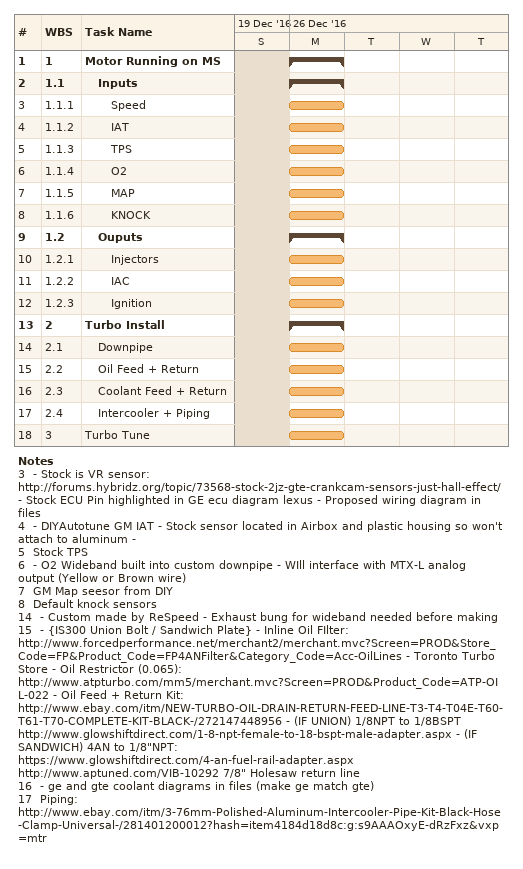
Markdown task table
| ID | WBS | Task | Start | Finish |
|---|---|---|---|---|
| 1 | 1 | **Motor Running on MS** | 2016-12-26 | 2016-12-26 |
| 2 | 1.1 | **Inputs** | 2016-12-26 | 2016-12-26 |
| 3 | 1.1.1 | Speed | 2016-12-26 | 2016-12-26 |
| 4 | 1.1.2 | IAT | 2016-12-26 | 2016-12-26 |
| 5 | 1.1.3 | TPS | 2016-12-26 | 2016-12-26 |
| 6 | 1.1.4 | O2 | 2016-12-26 | 2016-12-26 |
| 7 | 1.1.5 | MAP | 2016-12-26 | 2016-12-26 |
| 8 | 1.1.6 | KNOCK | 2016-12-26 | 2016-12-26 |
| 9 | 1.2 | **Ouputs** | 2016-12-26 | 2016-12-26 |
| 10 | 1.2.1 | Injectors | 2016-12-26 | 2016-12-26 |
| 11 | 1.2.2 | IAC | 2016-12-26 | 2016-12-26 |
| 12 | 1.2.3 | Ignition | 2016-12-26 | 2016-12-26 |
| 13 | 2 | **Turbo Install** | 2016-12-26 | 2016-12-26 |
| 14 | 2.1 | Downpipe | 2016-12-26 | 2016-12-26 |
| 15 | 2.2 | Oil Feed + Return | 2016-12-26 | 2016-12-26 |
| 16 | 2.3 | Coolant Feed + Return | 2016-12-26 | 2016-12-26 |
| 17 | 2.4 | Intercooler + Piping | 2016-12-26 | 2016-12-26 |
| 18 | 3 | Turbo Tune | 2016-12-26 | 2016-12-26 |

Notes
- 3: - Stock is VR sensor: http://forums.hybridz.org/topic/73568-stock-2jz-gte-crankcam-sensors-just-hall-effect/ - Stock ECU Pin highlighted in GE ecu diagram lexus - Proposed wiring diagram in files
- 4: - DIYAutotune GM IAT - Stock sensor located in Airbox and plastic housing so won't attach to aluminum -
- 5: Stock TPS
- 6: - O2 Wideband built into custom downpipe - WIll interface with MTX-L analog output (Yellow or Brown wire)
- 7: GM Map seesor from DIY
- 8: Default knock sensors
- 14: - Custom made by ReSpeed - Exhaust bung for wideband needed before making
- 15: - {IS300 Union Bolt / Sandwich Plate} - Inline Oil FIlter: http://www.forcedperformance.net/merchant2/merchant.mvc?Screen=PROD&Store_Code=FP&Product_Code=FP4ANFilter&Category_Code=Acc-OilLines - Toronto Turbo Store - Oil Restrictor (0.065): http://www.atpturbo.com/mm5/merchant.mvc?Screen=PROD&Product_Code=ATP-OIL-022 - Oil Feed + Return Kit: http://www.ebay.com/itm/NEW-TURBO-OIL-DRAIN-RETURN-FEED-LINE-T3-T4-T04E-T60-T61-T70-COMPLETE-KIT-BLACK-/272147448956 - (IF UNION) 1/8NPT to 1/8BSPT http://www.glowshiftdirect.com/1-8-npt-female-to-18-bspt-male-adapter.aspx - (IF SANDWICH) 4AN to 1/8"NPT: https://www.glowshiftdirect.com/4-an-fuel-rail-adapter.aspx http://www.aptuned.com/VIB-10292 7/8" Holesaw return line
- 16: - ge and gte coolant diagrams in files (make ge match gte)
- 17: Piping: http://www.ebay.com/itm/3-76mm-Polished-Aluminum-Intercooler-Pipe-Kit-Black-Hose-Clamp-Universal-/281401200012?hash=item4184d18d8c:g:s9AAAOxyE-dRzFxz&vxp=mtr
